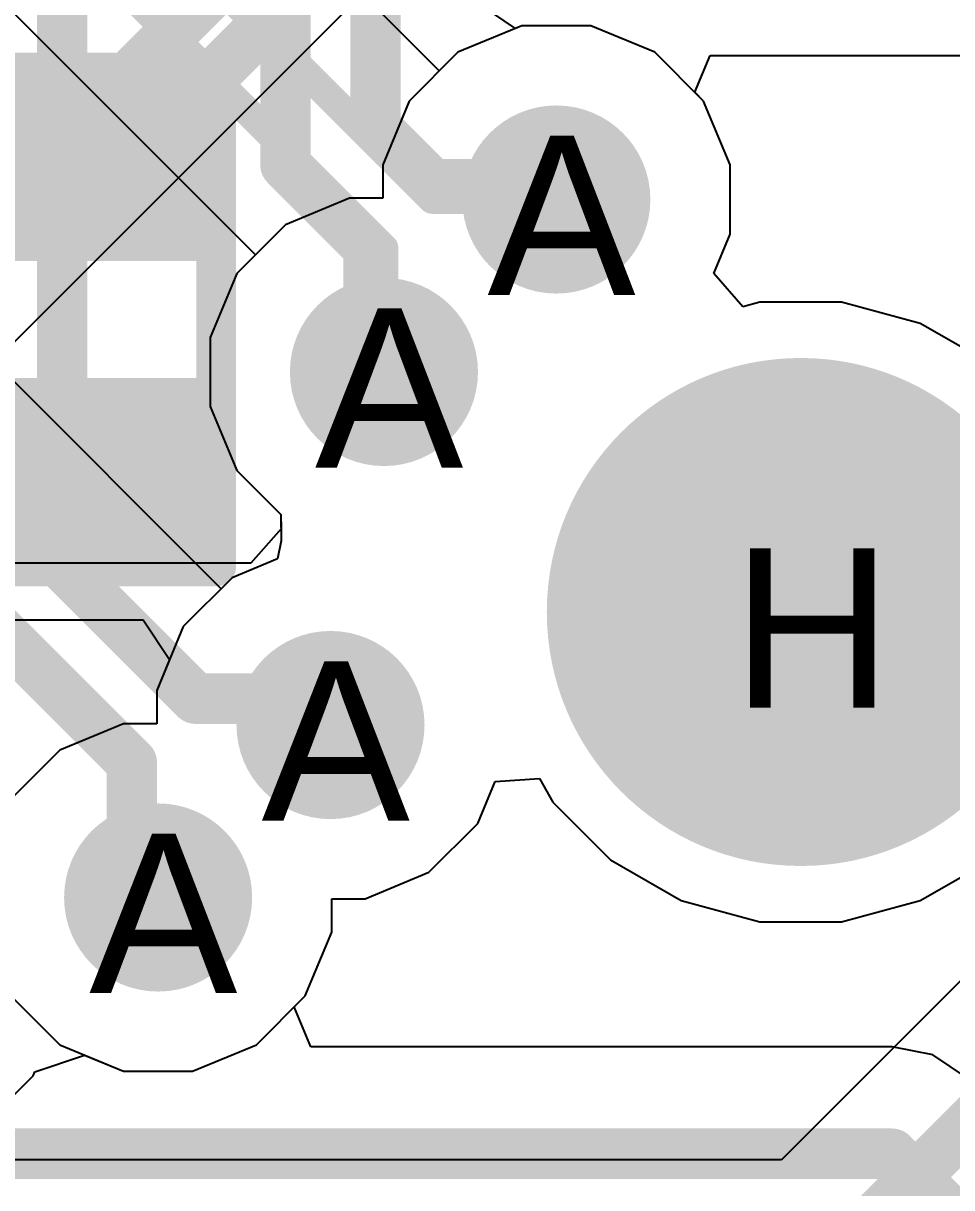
# Model space of a CAD drawing. Header units: inches. Extents: x 0 to 5271, y 0 to 5417.
# Drawn here: x 112.554 to 115.516, y 74.09 to 77.803 of the extents above; entities that cross this region are included whole.
import ezdxf

# ---------------------------------------------------------------- set-up
doc = ezdxf.new("R2010")
doc.units = ezdxf.units.IN
for name, color, linetype in [('Bottom Layer', 5, 'Continuous'), ('Bottom Overlay', 54, 'Continuous'), ('Bottom Paste', 16, 'Continuous'), ('Bottom Solder', 6, 'Continuous'), ('Drill Drawing', 1, 'Continuous'), ('L2_GND1', 16, 'Continuous'), ('L3_SIG1', 76, 'Continuous'), ('L4_PWR', 90, 'Continuous'), ('L5_GND2', 156, 'Continuous'), ('L6_SIG2', 130, 'Continuous'), ('L7_GND3', 216, 'Continuous'), ('Pad Holes', 156, 'Continuous'), ('Top Layer', 1, 'Continuous'), ('Top Solder', 216, 'Continuous'), ('Via Holes', 16, 'Continuous')]:
    doc.layers.add(name, color=color, linetype=linetype)
doc.styles.add('Arial', font='', dxfattribs={"height": 0.2})
doc.styles.get('Arial').set_extended_font_data('Arial')

# ---------------------------------------------------------------- blocks, each defined once
blk = doc.blocks.new('AS0B826_S78B_7H_23')
at = {"layer": 'Bottom Solder'}
h = blk.add_hatch(color=6, dxfattribs=at)
edge = h.paths.add_edge_path()
edge.add_arc((41, 21.881), 0.1016, 0, 360)
at = {"layer": 'Pad Holes'}
h = blk.add_hatch(color=7, dxfattribs=at)
edge = h.paths.add_edge_path()
edge.add_arc((41, 21.881), 0.81, 0, 360)
at = {"layer": 'Top Solder'}
h = blk.add_hatch(color=216, dxfattribs=at)
edge = h.paths.add_edge_path()
edge.add_arc((41, 21.881), 0.1016, 0, 360)
blk = doc.blocks.new('RES_0402_B_440')
at = {"layer": 'Bottom Layer'}
for points in [[(-0.2413, 0.3175), (-0.2413, -0.3175), (-0.6985, -0.3175), (-0.6985, 0.3175)], [(0.6985, 0.3175), (0.6985, -0.3175), (0.2413, -0.3175), (0.2413, 0.3175)]]:
    blk.add_hatch(color=5, dxfattribs=at).paths.add_polyline_path(points)
at = {"layer": 'Bottom Paste'}
for points in [[(-0.2413, 0.3175), (-0.2413, -0.3175), (-0.6985, -0.3175), (-0.6985, 0.3175)], [(0.6985, 0.3175), (0.6985, -0.3175), (0.2413, -0.3175), (0.2413, 0.3175)]]:
    blk.add_hatch(color=16, dxfattribs=at).paths.add_polyline_path(points)
at = {"layer": 'Bottom Solder'}
for points in [[(-0.1863, 0.3725), (-0.1863, -0.3725), (-0.7535, -0.3725), (-0.7535, 0.3725)], [(0.7535, 0.3725), (0.7535, -0.3725), (0.1863, -0.3725), (0.1863, 0.3725)]]:
    blk.add_hatch(color=6, dxfattribs=at).paths.add_polyline_path(points)
at = {"layer": 'Bottom Overlay'}
for points in [[(-0.7874, 0.4064, 0.127, 0.127, 0), (-0.7874, -0.4064, 0.127, 0.127, 0)], [(-0.7874, 0.4064, 0.127, 0.127, 0), (0.7874, 0.4064, 0.127, 0.127, 0)], [(0.7874, 0.4064, 0.127, 0.127, 0), (0.7874, -0.4064, 0.127, 0.127, 0)], [(-0.8128, 0.4318, 0.00323, 0.00323, 0), (0.8128, 0.4318, 0.00323, 0.00323, 0)], [(-0.7874, -0.4064, 0.127, 0.127, 0), (0.7874, -0.4064, 0.127, 0.127, 0)]]:
    blk.add_lwpolyline(points, format="xyseb", dxfattribs=at)
for points in [[(-0.8192, 0.4064, 0.0635, 0.0635, 1), (-0.7557, 0.4064, 0.0635, 0.0635, 1)], [(-0.8192, 0.4064, 0.0635, 0.0635, 1), (-0.7557, 0.4064, 0.0635, 0.0635, 1)], [(0.7556, 0.4064, 0.0635, 0.0635, 1), (0.8191, 0.4064, 0.0635, 0.0635, 1)], [(0.7556, 0.4064, 0.0635, 0.0635, 1), (0.8191, 0.4064, 0.0635, 0.0635, 1)], [(-0.8136, 0.4318, 0.00161, 0.00161, 1), (-0.812, 0.4318, 0.00161, 0.00161, 1)], [(0.812, 0.4318, 0.00161, 0.00161, 1), (0.8136, 0.4318, 0.00161, 0.00161, 1)], [(-0.8192, -0.4064, 0.0635, 0.0635, 1), (-0.7557, -0.4064, 0.0635, 0.0635, 1)], [(-0.8192, -0.4064, 0.0635, 0.0635, 1), (-0.7557, -0.4064, 0.0635, 0.0635, 1)], [(0.7556, -0.4064, 0.0635, 0.0635, 1), (0.8191, -0.4064, 0.0635, 0.0635, 1)], [(0.7556, -0.4064, 0.0635, 0.0635, 1), (0.8191, -0.4064, 0.0635, 0.0635, 1)]]:
    blk.add_lwpolyline(points, format="xyseb", close=True, dxfattribs=at)

msp = doc.modelspace()

# ---------------------------------------------------------------- hatches: boundary and pattern name
at = {"layer": 'Bottom Layer'}
h = msp.add_hatch(color=5, dxfattribs=at)
edge = h.paths.add_edge_path()
edge.add_arc((114.2548, 77.2414), 0.3, 0, 360)
h = msp.add_hatch(color=5, dxfattribs=at)
edge = h.paths.add_edge_path()
edge.add_arc((113.7048, 76.6914), 0.3, 0, 360)
msp.add_hatch(color=5, dxfattribs=at).paths.add_polyline_path([(111.4187, 76.1604), (113.0489, 76.1604), (113.0489, 76.6176), (111.4187, 76.6176)])
h = msp.add_hatch(color=5, dxfattribs=at)
edge = h.paths.add_edge_path()
edge.add_arc((113.5343, 75.5655), 0.3, 0, 360)
h = msp.add_hatch(color=5, dxfattribs=at)
edge = h.paths.add_edge_path()
edge.add_arc((112.9844, 75.0155), 0.3, 0, 360)
at = {"layer": 'L2_GND1'}
h = msp.add_hatch(color=16, dxfattribs=at)
edge = h.paths.add_edge_path()
edge.add_arc((114.2548, 77.2414), 0.3, 0, 360)
h = msp.add_hatch(color=16, dxfattribs=at)
edge = h.paths.add_edge_path()
edge.add_arc((113.7048, 76.6914), 0.3, 0, 360)
h = msp.add_hatch(color=16, dxfattribs=at)
edge = h.paths.add_edge_path()
edge.add_arc((113.5343, 75.5655), 0.3, 0, 360)
h = msp.add_hatch(color=16, dxfattribs=at)
edge = h.paths.add_edge_path()
edge.add_arc((112.9844, 75.0155), 0.3, 0, 360)
at = {"layer": 'L3_SIG1'}
h = msp.add_hatch(color=76, dxfattribs=at)
edge = h.paths.add_edge_path()
edge.add_arc((114.2548, 77.2414), 0.3, 0, 360)
h = msp.add_hatch(color=76, dxfattribs=at)
edge = h.paths.add_edge_path()
edge.add_arc((113.7048, 76.6914), 0.3, 0, 360)
h = msp.add_hatch(color=76, dxfattribs=at)
edge = h.paths.add_edge_path()
edge.add_arc((113.5343, 75.5655), 0.3, 0, 360)
h = msp.add_hatch(color=76, dxfattribs=at)
edge = h.paths.add_edge_path()
edge.add_arc((112.9844, 75.0155), 0.3, 0, 360)
at = {"layer": 'L4_PWR'}
h = msp.add_hatch(color=90, dxfattribs=at)
edge = h.paths.add_edge_path()
edge.add_arc((114.2548, 77.2414), 0.3, 0, 360)
h = msp.add_hatch(color=90, dxfattribs=at)
edge = h.paths.add_edge_path()
edge.add_arc((113.7048, 76.6914), 0.3, 0, 360)
h = msp.add_hatch(color=90, dxfattribs=at)
edge = h.paths.add_edge_path()
edge.add_arc((113.5343, 75.5655), 0.3, 0, 360)
h = msp.add_hatch(color=90, dxfattribs=at)
edge = h.paths.add_edge_path()
edge.add_arc((112.9844, 75.0155), 0.3, 0, 360)
at = {"layer": 'L5_GND2'}
h = msp.add_hatch(color=156, dxfattribs=at)
edge = h.paths.add_edge_path()
edge.add_arc((114.2548, 77.2414), 0.3, 0, 360)
h = msp.add_hatch(color=156, dxfattribs=at)
edge = h.paths.add_edge_path()
edge.add_arc((113.7048, 76.6914), 0.3, 0, 360)
h = msp.add_hatch(color=156, dxfattribs=at)
edge = h.paths.add_edge_path()
edge.add_arc((113.5343, 75.5655), 0.3, 0, 360)
h = msp.add_hatch(color=156, dxfattribs=at)
edge = h.paths.add_edge_path()
edge.add_arc((112.9844, 75.0155), 0.3, 0, 360)
at = {"layer": 'L6_SIG2'}
h = msp.add_hatch(color=130, dxfattribs=at)
edge = h.paths.add_edge_path()
edge.add_arc((114.2548, 77.2414), 0.3, 0, 360)
h = msp.add_hatch(color=130, dxfattribs=at)
edge = h.paths.add_edge_path()
edge.add_arc((113.7048, 76.6914), 0.3, 0, 360)
h = msp.add_hatch(color=130, dxfattribs=at)
edge = h.paths.add_edge_path()
edge.add_arc((113.5343, 75.5655), 0.3, 0, 360)
h = msp.add_hatch(color=130, dxfattribs=at)
edge = h.paths.add_edge_path()
edge.add_arc((112.9844, 75.0155), 0.3, 0, 360)
at = {"layer": 'L7_GND3'}
h = msp.add_hatch(color=216, dxfattribs=at)
edge = h.paths.add_edge_path()
edge.add_arc((114.2548, 77.2414), 0.3, 0, 360)
h = msp.add_hatch(color=216, dxfattribs=at)
edge = h.paths.add_edge_path()
edge.add_arc((113.7048, 76.6914), 0.3, 0, 360)
h = msp.add_hatch(color=216, dxfattribs=at)
edge = h.paths.add_edge_path()
edge.add_arc((113.5343, 75.5655), 0.3, 0, 360)
h = msp.add_hatch(color=216, dxfattribs=at)
edge = h.paths.add_edge_path()
edge.add_arc((112.9844, 75.0155), 0.3, 0, 360)
at = {"layer": 'Top Layer'}
h = msp.add_hatch(color=1, dxfattribs=at)
edge = h.paths.add_edge_path()
edge.add_arc((114.2548, 77.2414), 0.3, 0, 360)
h = msp.add_hatch(color=1, dxfattribs=at)
edge = h.paths.add_edge_path()
edge.add_arc((113.7048, 76.6914), 0.3, 0, 360)
h = msp.add_hatch(color=1, dxfattribs=at)
edge = h.paths.add_edge_path()
edge.add_arc((113.5343, 75.5655), 0.3, 0, 360)
h = msp.add_hatch(color=1, dxfattribs=at)
edge = h.paths.add_edge_path()
edge.add_arc((112.9844, 75.0155), 0.3, 0, 360)
at = {"layer": 'Via Holes'}
h = msp.add_hatch(color=7, dxfattribs=at)
edge = h.paths.add_edge_path()
edge.add_arc((114.2548, 77.2414), 0.15, 0, 360)
h = msp.add_hatch(color=7, dxfattribs=at)
edge = h.paths.add_edge_path()
edge.add_arc((113.7048, 76.6914), 0.15, 0, 360)
h = msp.add_hatch(color=7, dxfattribs=at)
edge = h.paths.add_edge_path()
edge.add_arc((113.5343, 75.5655), 0.15, 0, 360)
h = msp.add_hatch(color=7, dxfattribs=at)
edge = h.paths.add_edge_path()
edge.add_arc((112.9844, 75.0155), 0.15, 0, 360)

# ---------------------------------------------------------------- linework, layer by layer
at = {"layer": 'Bottom Layer'}
for p, q in [((114.6964, 77.5832), (114.745, 77.7005)), ((114.745, 77.7005), (115.9448, 77.7005)), ((114.7244, 77.5552), (114.6964, 77.5832)), ((114.8088, 77.3516), (114.7244, 77.5552)), ((114.8088, 77.1312), (114.8088, 77.3516)), ((114.7568, 77.0057), (114.8088, 77.1312)), ((114.8501, 76.8992), (114.7568, 77.0057)), ((114.9043, 76.9138), (114.8501, 76.8992)), ((115.1644, 76.9138), (114.9043, 76.9138)), ((115.4156, 76.8464), (115.1644, 76.9138)), ((115.6409, 76.7164), (115.4156, 76.8464)), ((112.1116, 75.9014), (112.9364, 75.9014)), ((112.9364, 75.9014), (113.0212, 75.7744)), ((113.0212, 75.7744), (112.9803, 75.6757)), ((112.9803, 75.6757), (112.9803, 75.5695)), ((112.8742, 75.5695), (112.6705, 75.4852)), ((112.9803, 75.5695), (112.8742, 75.5695)), ((112.6705, 75.4852), (112.5147, 75.3293)), ((114.004, 75.2517), (114.0593, 75.3852)), ((114.0593, 75.3852), (114.2006, 75.3945)), ((114.2006, 75.3945), (114.2439, 75.3194)), ((114.2439, 75.3194), (114.4278, 75.1355)), ((113.8482, 75.0958), (114.004, 75.2517)), ((114.4278, 75.1355), (114.6531, 75.0055)), ((115.4156, 75.0055), (115.6409, 75.1355)), ((113.6445, 75.0115), (113.8482, 75.0958)), ((113.5384, 74.9053), (113.5384, 75.0115)), ((113.5384, 75.0115), (113.6445, 75.0115)), ((114.6531, 75.0055), (114.9043, 74.9382)), ((115.1644, 74.9382), (115.4156, 75.0055)), ((114.9043, 74.9382), (115.1644, 74.9382)), ((113.454, 74.7017), (113.5384, 74.9053)), ((112.5147, 74.7017), (112.6705, 74.5458)), ((113.2982, 74.5458), (113.454, 74.7017)), ((112.6705, 74.5458), (112.8742, 74.4615)), ((113.0945, 74.4615), (113.2982, 74.5458)), ((112.8742, 74.4615), (113.0945, 74.4615))]:
    msp.add_line(p, q, dxfattribs=at)
for points in [[(112.8524, 77.3287, 0.1608, 0.1608, 0), (113.5651, 78.0415, 0.1608, 0.1608, 0)], [(112.7635, 77.3287, 0.1608, 0.1608, 0), (112.8524, 77.3287, 0.1608, 0.1608, 0)]]:
    msp.add_lwpolyline(points, format="xyseb", dxfattribs=at)
for points in [[(112.7233, 77.3287, 0.0804, 0.0804, 1), (112.8037, 77.3287, 0.0804, 0.0804, 1)], [(112.8122, 77.3287, 0.0804, 0.0804, 1), (112.8926, 77.3287, 0.0804, 0.0804, 1)], [(112.8122, 77.3287, 0.0804, 0.0804, 1), (112.8926, 77.3287, 0.0804, 0.0804, 1)]]:
    msp.add_lwpolyline(points, format="xyseb", close=True, dxfattribs=at)
at = {"layer": 'L2_GND1'}
for p, q in [((121.638, 80.8439), (114.9728, 74.1787)), ((114.1446, 77.7954), (113.9409, 77.7111)), ((114.365, 77.7954), (114.1446, 77.7954)), ((114.5686, 77.7111), (114.365, 77.7954)), ((113.9409, 77.7111), (113.7851, 77.5552)), ((114.7244, 77.5552), (114.5686, 77.7111)), ((113.7851, 77.5552), (113.7008, 77.3516)), ((114.8088, 77.3516), (114.7244, 77.5552)), ((113.7008, 77.3516), (113.7008, 77.2454)), ((114.8088, 77.1312), (114.8088, 77.3516)), ((113.5946, 77.2454), (113.391, 77.1611)), ((113.7008, 77.2454), (113.5946, 77.2454)), ((113.391, 77.1611), (113.2351, 77.0052)), ((114.7568, 77.0057), (114.8088, 77.1312)), ((113.2351, 77.0052), (113.1508, 76.8016)), ((114.8501, 76.8992), (114.7568, 77.0057)), ((114.9043, 76.9138), (114.8501, 76.8992)), ((115.1644, 76.9138), (114.9043, 76.9138)), ((115.4156, 76.8464), (115.1644, 76.9138)), ((115.6409, 76.7164), (115.4156, 76.8464)), ((113.1508, 76.8016), (113.1508, 76.5812)), ((113.1508, 76.5812), (113.2351, 76.3776)), ((113.2351, 76.3776), (113.3759, 76.2368)), ((113.3759, 76.2368), (113.377, 76.1534)), ((113.377, 76.1534), (113.3651, 76.095)), ((113.3651, 76.095), (113.2205, 76.0351)), ((113.2205, 76.0351), (113.0647, 75.8793)), ((113.0647, 75.8793), (112.9803, 75.6757)), ((112.9803, 75.6757), (112.9803, 75.5695)), ((112.8742, 75.5695), (112.6705, 75.4852)), ((112.9803, 75.5695), (112.8742, 75.5695)), ((112.6705, 75.4852), (112.5147, 75.3293)), ((114.004, 75.2517), (114.0593, 75.3852)), ((114.0593, 75.3852), (114.2006, 75.3945)), ((114.2006, 75.3945), (114.2439, 75.3194)), ((114.2439, 75.3194), (114.4278, 75.1355)), ((113.8482, 75.0958), (114.004, 75.2517)), ((114.4278, 75.1355), (114.6531, 75.0055)), ((115.4156, 75.0055), (115.6409, 75.1355)), ((113.6445, 75.0115), (113.8482, 75.0958)), ((113.5384, 74.9053), (113.5384, 75.0115)), ((113.5384, 75.0115), (113.6445, 75.0115)), ((114.6531, 75.0055), (114.9043, 74.9382)), ((115.1644, 74.9382), (115.4156, 75.0055)), ((114.9043, 74.9382), (115.1644, 74.9382)), ((113.454, 74.7017), (113.5384, 74.9053)), ((112.5147, 74.7017), (112.6705, 74.5458)), ((113.2982, 74.5458), (113.454, 74.7017)), ((112.6705, 74.5458), (112.8742, 74.4615)), ((113.0945, 74.4615), (113.2982, 74.5458)), ((112.8742, 74.4615), (113.0945, 74.4615)), ((114.9728, 74.1787), (111.6342, 74.1787))]:
    msp.add_line(p, q, dxfattribs=at)
msp.add_lwpolyline([(115.114, 73.8378, 0.1608, 0.1608, 0), (123.5915, 82.3153, 0.1608, 0.1608, 0)], format="xyseb", dxfattribs=at)
at = {"layer": 'L3_SIG1'}
for p, q in [((114.1446, 77.7954), (113.9409, 77.7111)), ((114.365, 77.7954), (114.1446, 77.7954)), ((114.5686, 77.7111), (114.365, 77.7954)), ((113.9409, 77.7111), (113.7851, 77.5552)), ((114.7244, 77.5552), (114.5686, 77.7111)), ((113.7851, 77.5552), (113.7008, 77.3516)), ((114.8088, 77.3516), (114.7244, 77.5552)), ((113.7008, 77.3516), (113.7008, 77.2454)), ((114.8088, 77.1312), (114.8088, 77.3516)), ((113.1853, 75.9999), (111.9051, 77.2801)), ((113.5946, 77.2454), (113.391, 77.1611)), ((113.7008, 77.2454), (113.5946, 77.2454)), ((113.391, 77.1611), (113.2351, 77.0052)), ((114.7568, 77.0057), (114.8088, 77.1312)), ((113.2351, 77.0052), (113.1508, 76.8016)), ((114.8501, 76.8992), (114.7568, 77.0057)), ((114.9043, 76.9138), (114.8501, 76.8992)), ((115.1644, 76.9138), (114.9043, 76.9138)), ((115.4156, 76.8464), (115.1644, 76.9138)), ((115.6409, 76.7164), (115.4156, 76.8464)), ((113.1508, 76.8016), (113.1508, 76.5812)), ((113.1508, 76.5812), (113.2351, 76.3776)), ((113.2351, 76.3776), (113.3759, 76.2368)), ((113.3759, 76.2368), (113.377, 76.1534)), ((113.377, 76.1534), (113.3651, 76.095)), ((113.3651, 76.095), (113.2205, 76.0351)), ((113.2205, 76.0351), (113.1853, 75.9999)), ((114.004, 75.2517), (114.0593, 75.3852)), ((114.0593, 75.3852), (114.2006, 75.3945)), ((114.2006, 75.3945), (114.2439, 75.3194)), ((114.2439, 75.3194), (114.4278, 75.1355)), ((113.8482, 75.0958), (114.004, 75.2517)), ((114.4278, 75.1355), (114.6531, 75.0055)), ((115.4156, 75.0055), (115.6409, 75.1355)), ((113.6445, 75.0115), (113.8482, 75.0958)), ((113.5384, 74.9053), (113.5384, 75.0115)), ((113.5384, 75.0115), (113.6445, 75.0115)), ((114.6531, 75.0055), (114.9043, 74.9382)), ((115.1644, 74.9382), (115.4156, 75.0055)), ((114.9043, 74.9382), (115.1644, 74.9382)), ((113.454, 74.7017), (113.5384, 74.9053)), ((112.5147, 74.7017), (112.6705, 74.5458)), ((113.2982, 74.5458), (113.454, 74.7017)), ((112.6705, 74.5458), (112.8742, 74.4615)), ((113.0945, 74.4615), (113.2982, 74.5458)), ((112.8742, 74.4615), (113.0945, 74.4615))]:
    msp.add_line(p, q, dxfattribs=at)
for points in [[(111.6767, 77.0517, 0.1256, 0.1256, 0), (113.0722, 75.6563, 0.1256, 0.1256, 0)], [(111.5721, 76.7992, 0.1256, 0.1256, 0), (112.8936, 75.4777, 0.1256, 0.1256, 0)], [(113.0722, 75.6563, 0.1256, 0.1256, 0), (113.4436, 75.6563, 0.1256, 0.1256, 0)], [(113.4436, 75.6563, 0.1256, 0.1256, 0), (113.5343, 75.5655, 0.1256, 0.1256, 0)], [(112.8936, 75.1063, 0.1256, 0.1256, 0), (112.8936, 75.4777, 0.1256, 0.1256, 0)], [(112.8936, 75.1063, 0.1256, 0.1256, 0), (112.9844, 75.0155, 0.1256, 0.1256, 0)]]:
    msp.add_lwpolyline(points, format="xyseb", dxfattribs=at)
for points in [[(113.0408, 75.6563, 0.0628, 0.0628, 1), (113.1036, 75.6563, 0.0628, 0.0628, 1)], [(113.0408, 75.6563, 0.0628, 0.0628, 1), (113.1036, 75.6563, 0.0628, 0.0628, 1)], [(113.4122, 75.6563, 0.0628, 0.0628, 1), (113.475, 75.6563, 0.0628, 0.0628, 1)], [(113.4122, 75.6563, 0.0628, 0.0628, 1), (113.475, 75.6563, 0.0628, 0.0628, 1)], [(113.5029, 75.5655, 0.0628, 0.0628, 1), (113.5657, 75.5655, 0.0628, 0.0628, 1)], [(112.8622, 75.4777, 0.0628, 0.0628, 1), (112.925, 75.4777, 0.0628, 0.0628, 1)], [(112.8622, 75.4777, 0.0628, 0.0628, 1), (112.925, 75.4777, 0.0628, 0.0628, 1)], [(112.8622, 75.1063, 0.0628, 0.0628, 1), (112.925, 75.1063, 0.0628, 0.0628, 1)], [(112.8622, 75.1063, 0.0628, 0.0628, 1), (112.925, 75.1063, 0.0628, 0.0628, 1)], [(112.953, 75.0155, 0.0628, 0.0628, 1), (113.0157, 75.0155, 0.0628, 0.0628, 1)]]:
    msp.add_lwpolyline(points, format="xyseb", close=True, dxfattribs=at)
at = {"layer": 'L4_PWR'}
for p, q in [((114.1446, 77.7954), (113.9409, 77.7111)), ((114.365, 77.7954), (114.1446, 77.7954)), ((114.5686, 77.7111), (114.365, 77.7954)), ((113.9409, 77.7111), (113.7851, 77.5552)), ((114.7244, 77.5552), (114.5686, 77.7111)), ((113.7851, 77.5552), (113.7008, 77.3516)), ((114.8088, 77.3516), (114.7244, 77.5552)), ((113.7008, 77.3516), (113.7008, 77.2454)), ((114.8088, 77.1312), (114.8088, 77.3516)), ((113.5946, 77.2454), (113.391, 77.1611)), ((113.7008, 77.2454), (113.5946, 77.2454)), ((113.391, 77.1611), (113.2351, 77.0052)), ((114.7568, 77.0057), (114.8088, 77.1312)), ((113.2351, 77.0052), (113.1508, 76.8016)), ((114.8501, 76.8992), (114.7568, 77.0057)), ((114.9043, 76.9138), (114.8501, 76.8992)), ((115.1644, 76.9138), (114.9043, 76.9138)), ((115.4156, 76.8464), (115.1644, 76.9138)), ((115.6409, 76.7164), (115.4156, 76.8464)), ((113.1508, 76.8016), (113.1508, 76.5812)), ((113.1508, 76.5812), (113.2351, 76.3776)), ((113.2351, 76.3776), (113.3759, 76.2368)), ((113.3759, 76.2368), (113.3765, 76.1909)), ((113.3765, 76.1909), (113.2801, 76.0818)), ((113.2801, 76.0818), (109.2855, 76.0818)), ((114.004, 75.2517), (114.0593, 75.3852)), ((114.0593, 75.3852), (114.2006, 75.3945)), ((114.2006, 75.3945), (114.2439, 75.3194)), ((114.2439, 75.3194), (114.4278, 75.1355)), ((113.8482, 75.0958), (114.004, 75.2517)), ((114.4278, 75.1355), (114.6531, 75.0055)), ((115.4156, 75.0055), (115.6409, 75.1355)), ((113.6445, 75.0115), (113.8482, 75.0958)), ((113.5384, 74.9053), (113.5384, 75.0115)), ((113.5384, 75.0115), (113.6445, 75.0115)), ((114.6531, 75.0055), (114.9043, 74.9382)), ((115.1644, 74.9382), (115.4156, 75.0055)), ((114.9043, 74.9382), (115.1644, 74.9382)), ((113.454, 74.7017), (113.5384, 74.9053)), ((113.2982, 74.5458), (113.454, 74.7017)), ((113.0945, 74.4615), (113.2982, 74.5458)), ((112.5906, 74.4598), (112.75, 74.5129)), ((112.75, 74.5129), (112.8742, 74.4615)), ((112.5853, 74.447), (112.5906, 74.4598)), ((112.8742, 74.4615), (113.0945, 74.4615)), ((112.4294, 74.2911), (112.5853, 74.447))]:
    msp.add_line(p, q, dxfattribs=at)
at = {"layer": 'L5_GND2'}
for p, q in [((114.1446, 77.7954), (113.9409, 77.7111)), ((114.365, 77.7954), (114.1446, 77.7954)), ((114.5686, 77.7111), (114.365, 77.7954)), ((113.9409, 77.7111), (113.7851, 77.5552)), ((114.7244, 77.5552), (114.5686, 77.7111)), ((113.7851, 77.5552), (113.7008, 77.3516)), ((114.8088, 77.3516), (114.7244, 77.5552)), ((113.7008, 77.3516), (113.7008, 77.2454)), ((114.8088, 77.1312), (114.8088, 77.3516)), ((113.5946, 77.2454), (113.391, 77.1611)), ((113.7008, 77.2454), (113.5946, 77.2454)), ((113.391, 77.1611), (113.2351, 77.0052)), ((114.7568, 77.0057), (114.8088, 77.1312)), ((113.2351, 77.0052), (113.1508, 76.8016)), ((114.8501, 76.8992), (114.7568, 77.0057)), ((114.9043, 76.9138), (114.8501, 76.8992)), ((115.1644, 76.9138), (114.9043, 76.9138)), ((115.4156, 76.8464), (115.1644, 76.9138)), ((115.6409, 76.7164), (115.4156, 76.8464)), ((113.1508, 76.8016), (113.1508, 76.5812)), ((113.1508, 76.5812), (113.2351, 76.3776)), ((113.2351, 76.3776), (113.3759, 76.2368)), ((113.3759, 76.2368), (113.377, 76.1534)), ((113.377, 76.1534), (113.3651, 76.095)), ((113.3651, 76.095), (113.2205, 76.0351)), ((113.2205, 76.0351), (113.0647, 75.8793)), ((113.0647, 75.8793), (112.9803, 75.6757)), ((112.9803, 75.6757), (112.9803, 75.5695)), ((112.8742, 75.5695), (112.6705, 75.4852)), ((112.9803, 75.5695), (112.8742, 75.5695)), ((112.6705, 75.4852), (112.5147, 75.3293)), ((114.004, 75.2517), (114.0593, 75.3852)), ((114.0593, 75.3852), (114.2006, 75.3945)), ((114.2006, 75.3945), (114.2439, 75.3194)), ((114.2439, 75.3194), (114.4278, 75.1355)), ((113.8482, 75.0958), (114.004, 75.2517)), ((114.4278, 75.1355), (114.6531, 75.0055)), ((115.4156, 75.0055), (115.6409, 75.1355)), ((113.6445, 75.0115), (113.8482, 75.0958)), ((113.5384, 74.9053), (113.5384, 75.0115)), ((113.5384, 75.0115), (113.6445, 75.0115)), ((114.6531, 75.0055), (114.9043, 74.9382)), ((115.1644, 74.9382), (115.4156, 75.0055)), ((114.9043, 74.9382), (115.1644, 74.9382)), ((113.454, 74.7017), (113.5384, 74.9053)), ((112.5147, 74.7017), (112.6705, 74.5458)), ((113.2982, 74.5458), (113.454, 74.7017)), ((112.6705, 74.5458), (112.8742, 74.4615)), ((113.0945, 74.4615), (113.2982, 74.5458)), ((112.8742, 74.4615), (113.0945, 74.4615))]:
    msp.add_line(p, q, dxfattribs=at)
at = {"layer": 'L6_SIG2'}
for p, q in [((111.8341, 76.0956), (114.4376, 78.6991)), ((114.1446, 77.7954), (113.9409, 77.7111)), ((114.365, 77.7954), (114.1446, 77.7954)), ((114.5686, 77.7111), (114.365, 77.7954)), ((113.9409, 77.7111), (113.7851, 77.5552)), ((114.7244, 77.5552), (114.5686, 77.7111)), ((113.7851, 77.5552), (113.7008, 77.3516)), ((114.8088, 77.3516), (114.7244, 77.5552)), ((113.7008, 77.3516), (113.7008, 77.2454)), ((114.8088, 77.1312), (114.8088, 77.3516)), ((113.5946, 77.2454), (113.391, 77.1611)), ((113.7008, 77.2454), (113.5946, 77.2454)), ((113.391, 77.1611), (113.2351, 77.0052)), ((114.7568, 77.0057), (114.8088, 77.1312)), ((113.2351, 77.0052), (113.1508, 76.8016)), ((114.8501, 76.8992), (114.7568, 77.0057)), ((114.9043, 76.9138), (114.8501, 76.8992)), ((115.1644, 76.9138), (114.9043, 76.9138)), ((115.4156, 76.8464), (115.1644, 76.9138)), ((115.6409, 76.7164), (115.4156, 76.8464)), ((113.1508, 76.8016), (113.1508, 76.5812)), ((113.1508, 76.5812), (113.2351, 76.3776)), ((113.2351, 76.3776), (113.3759, 76.2368)), ((113.3759, 76.2368), (113.377, 76.1534)), ((113.377, 76.1534), (113.3651, 76.095)), ((113.3651, 76.095), (113.2205, 76.0351)), ((113.2205, 76.0351), (113.0647, 75.8793)), ((113.0647, 75.8793), (112.9803, 75.6757)), ((112.9803, 75.6757), (112.9803, 75.5695)), ((112.8742, 75.5695), (112.6705, 75.4852)), ((112.9803, 75.5695), (112.8742, 75.5695)), ((112.6705, 75.4852), (112.5147, 75.3293)), ((114.004, 75.2517), (114.0593, 75.3852)), ((114.0593, 75.3852), (114.2006, 75.3945)), ((114.2006, 75.3945), (114.2439, 75.3194)), ((114.2439, 75.3194), (114.4278, 75.1355)), ((113.8482, 75.0958), (114.004, 75.2517)), ((114.4278, 75.1355), (114.6531, 75.0055)), ((115.4156, 75.0055), (115.6409, 75.1355)), ((113.6445, 75.0115), (113.8482, 75.0958)), ((113.5384, 74.9053), (113.5384, 75.0115)), ((113.5384, 75.0115), (113.6445, 75.0115)), ((114.6531, 75.0055), (114.9043, 74.9382)), ((115.1644, 74.9382), (115.4156, 75.0055)), ((114.9043, 74.9382), (115.1644, 74.9382)), ((113.454, 74.7017), (113.5384, 74.9053)), ((112.5147, 74.7017), (112.6705, 74.5458)), ((113.2982, 74.5458), (113.454, 74.7017)), ((112.6705, 74.5458), (112.8742, 74.4615)), ((113.0945, 74.4615), (113.2982, 74.5458)), ((112.8742, 74.4615), (113.0945, 74.4615))]:
    msp.add_line(p, q, dxfattribs=at)
msp.add_lwpolyline([(110.8218, 75.5655, 0.1608, 0.1608, 0), (114.6059, 79.3496, 0.1608, 0.1608, 0)], format="xyseb", dxfattribs=at)
at = {"layer": 'L7_GND3'}
for p, q in [((113.8815, 77.6516), (112.7319, 78.8011)), ((112.084, 78.2753), (113.2946, 77.0647)), ((114.1446, 77.7954), (113.9409, 77.7111)), ((114.365, 77.7954), (114.1446, 77.7954)), ((114.5686, 77.7111), (114.365, 77.7954)), ((113.9409, 77.7111), (113.8815, 77.6516)), ((114.7244, 77.5552), (114.5686, 77.7111)), ((114.8088, 77.3516), (114.7244, 77.5552)), ((114.8088, 77.1312), (114.8088, 77.3516)), ((114.7568, 77.0057), (114.8088, 77.1312)), ((113.2946, 77.0647), (113.2351, 77.0052)), ((113.2351, 77.0052), (113.1508, 76.8016)), ((114.8501, 76.8992), (114.7568, 77.0057)), ((114.9043, 76.9138), (114.8501, 76.8992)), ((115.1644, 76.9138), (114.9043, 76.9138)), ((115.4156, 76.8464), (115.1644, 76.9138)), ((115.6409, 76.7164), (115.4156, 76.8464)), ((113.1508, 76.8016), (113.1508, 76.5812)), ((113.1508, 76.5812), (113.2351, 76.3776)), ((113.2351, 76.3776), (113.3759, 76.2368)), ((113.3759, 76.2368), (113.377, 76.1534)), ((113.377, 76.1534), (113.3651, 76.095)), ((113.3651, 76.095), (113.2205, 76.0351)), ((113.2205, 76.0351), (113.0647, 75.8793)), ((113.0647, 75.8793), (112.9803, 75.6757)), ((112.9803, 75.6757), (112.9803, 75.5695)), ((112.8742, 75.5695), (112.6705, 75.4852)), ((112.9803, 75.5695), (112.8742, 75.5695)), ((112.6705, 75.4852), (112.5147, 75.3293)), ((114.004, 75.2517), (114.0593, 75.3852)), ((114.0593, 75.3852), (114.2006, 75.3945)), ((114.2006, 75.3945), (114.2439, 75.3194)), ((114.2439, 75.3194), (114.4278, 75.1355)), ((113.8482, 75.0958), (114.004, 75.2517)), ((114.4278, 75.1355), (114.6531, 75.0055)), ((115.4156, 75.0055), (115.6409, 75.1355)), ((113.6445, 75.0115), (113.8482, 75.0958)), ((113.5384, 74.9053), (113.5384, 75.0115)), ((113.5384, 75.0115), (113.6445, 75.0115)), ((114.6531, 75.0055), (114.9043, 74.9382)), ((115.1644, 74.9382), (115.4156, 75.0055)), ((114.9043, 74.9382), (115.1644, 74.9382)), ((113.454, 74.7017), (113.5384, 74.9053)), ((112.5147, 74.7017), (112.6705, 74.5458)), ((113.2982, 74.5458), (113.454, 74.7017)), ((112.6705, 74.5458), (112.8742, 74.4615)), ((113.0945, 74.4615), (113.2982, 74.5458)), ((112.8742, 74.4615), (113.0945, 74.4615))]:
    msp.add_line(p, q, dxfattribs=at)
for points in [[(112.3011, 78.7996, 0.0916, 0.0916, 0), (113.8593, 77.2414, 0.0916, 0.0916, 0)], [(112.2106, 78.581, 0.0916, 0.0916, 0), (113.7048, 77.0868, 0.0916, 0.0916, 0)], [(113.8593, 77.2414, 0.0916, 0.0916, 0), (114.2548, 77.2414, 0.0916, 0.0916, 0)], [(113.7048, 76.6914, 0.0916, 0.0916, 0), (113.7048, 77.0868, 0.0916, 0.0916, 0)]]:
    msp.add_lwpolyline(points, format="xyseb", dxfattribs=at)
for points in [[(113.8364, 77.2414, 0.0458, 0.0458, 1), (113.8822, 77.2414, 0.0458, 0.0458, 1)], [(113.8364, 77.2414, 0.0458, 0.0458, 1), (113.8822, 77.2414, 0.0458, 0.0458, 1)], [(114.2319, 77.2414, 0.0458, 0.0458, 1), (114.2777, 77.2414, 0.0458, 0.0458, 1)], [(113.6819, 77.0868, 0.0458, 0.0458, 1), (113.7277, 77.0868, 0.0458, 0.0458, 1)], [(113.6819, 77.0868, 0.0458, 0.0458, 1), (113.7277, 77.0868, 0.0458, 0.0458, 1)], [(113.6819, 76.6914, 0.0458, 0.0458, 1), (113.7277, 76.6914, 0.0458, 0.0458, 1)]]:
    msp.add_lwpolyline(points, format="xyseb", close=True, dxfattribs=at)
at = {"layer": 'Top Layer'}
for p, q in [((114.1248, 77.7872), (114.0192, 77.8578)), ((114.1446, 77.7954), (114.1248, 77.7872)), ((114.365, 77.7954), (114.1446, 77.7954)), ((114.5686, 77.7111), (114.365, 77.7954)), ((114.7244, 77.5552), (114.5686, 77.7111)), ((114.8088, 77.3516), (114.7244, 77.5552)), ((114.8088, 77.1312), (114.8088, 77.3516)), ((114.7568, 77.0057), (114.8088, 77.1312)), ((114.8501, 76.8992), (114.7568, 77.0057)), ((114.9043, 76.9138), (114.8501, 76.8992)), ((115.1644, 76.9138), (114.9043, 76.9138)), ((115.4156, 76.8464), (115.1644, 76.9138)), ((115.6409, 76.7164), (115.4156, 76.8464)), ((114.004, 75.2517), (114.0593, 75.3852)), ((114.0593, 75.3852), (114.2006, 75.3945)), ((114.2006, 75.3945), (114.2439, 75.3194)), ((114.2439, 75.3194), (114.4278, 75.1355)), ((113.8482, 75.0958), (114.004, 75.2517)), ((114.4278, 75.1355), (114.6531, 75.0055)), ((115.4156, 75.0055), (115.6409, 75.1355)), ((113.6445, 75.0115), (113.8482, 75.0958)), ((113.5384, 74.9053), (113.5384, 75.0115)), ((113.5384, 75.0115), (113.6445, 75.0115)), ((114.6531, 75.0055), (114.9043, 74.9382)), ((115.1644, 74.9382), (115.4156, 75.0055)), ((114.9043, 74.9382), (115.1644, 74.9382)), ((113.454, 74.7017), (113.5384, 74.9053)), ((113.4188, 74.6665), (113.454, 74.7017)), ((113.4714, 74.5395), (113.4188, 74.6665)), ((115.3257, 74.5395), (113.4714, 74.5395)), ((115.4562, 74.5135), (115.3257, 74.5395)), ((115.3257, 74.5395), (115.3257, 74.5395)), ((115.5668, 74.4396), (115.4562, 74.5135))]:
    msp.add_line(p, q, dxfattribs=at)
for points in [[(113.3904, 77.3522, 0.1608, 0.1608, 0), (113.3904, 78.4449, 0.1608, 0.1608, 0)], [(113.6782, 77.4714, 0.1608, 0.1608, 0), (113.6782, 78.4449, 0.1608, 0.1608, 0)], [(112.6782, 76.0751, 0.1608, 0.1608, 0), (112.6782, 78.3037, 0.1608, 0.1608, 0)], [(113.6782, 77.4714, 0.1608, 0.1608, 0), (113.8596, 77.29, 0.1608, 0.1608, 0)], [(113.3904, 77.3522, 0.1608, 0.1608, 0), (113.6561, 77.0865, 0.1608, 0.1608, 0)], [(113.8596, 77.29, 0.1608, 0.1608, 0), (114.2061, 77.29, 0.1608, 0.1608, 0)], [(114.2061, 77.29, 0.1608, 0.1608, 0), (114.2548, 77.2414, 0.1608, 0.1608, 0)], [(113.6561, 76.74, 0.1608, 0.1608, 0), (113.6561, 77.0865, 0.1608, 0.1608, 0)], [(113.6561, 76.74, 0.1608, 0.1608, 0), (113.7048, 76.6914, 0.1608, 0.1608, 0)], [(112.6782, 76.0751, 0.1608, 0.1608, 0), (113.1038, 75.6495, 0.1608, 0.1608, 0)], [(112.3904, 75.9559, 0.1608, 0.1608, 0), (112.9003, 75.446, 0.1608, 0.1608, 0)], [(113.1038, 75.6495, 0.1608, 0.1608, 0), (113.4503, 75.6495, 0.1608, 0.1608, 0)], [(113.4503, 75.6495, 0.1608, 0.1608, 0), (113.5343, 75.5655, 0.1608, 0.1608, 0)], [(112.9003, 75.0995, 0.1608, 0.1608, 0), (112.9003, 75.446, 0.1608, 0.1608, 0)], [(112.9003, 75.0995, 0.1608, 0.1608, 0), (112.9844, 75.0155, 0.1608, 0.1608, 0)], [(109.5177, 74.1985, 0.1608, 0.1608, 0), (115.3257, 74.1985, 0.1608, 0.1608, 0)], [(115.3257, 74.1985, 0.1608, 0.1608, 0), (116.6857, 72.8386, 0.1608, 0.1608, 0)]]:
    msp.add_lwpolyline(points, format="xyseb", dxfattribs=at)
for points in [[(113.638, 77.4714, 0.0804, 0.0804, 1), (113.7184, 77.4714, 0.0804, 0.0804, 1)], [(113.638, 77.4714, 0.0804, 0.0804, 1), (113.7184, 77.4714, 0.0804, 0.0804, 1)], [(113.3503, 77.3522, 0.0804, 0.0804, 1), (113.4306, 77.3522, 0.0804, 0.0804, 1)], [(113.3503, 77.3522, 0.0804, 0.0804, 1), (113.4306, 77.3522, 0.0804, 0.0804, 1)], [(113.8194, 77.29, 0.0804, 0.0804, 1), (113.8998, 77.29, 0.0804, 0.0804, 1)], [(113.8194, 77.29, 0.0804, 0.0804, 1), (113.8998, 77.29, 0.0804, 0.0804, 1)], [(114.1659, 77.29, 0.0804, 0.0804, 1), (114.2463, 77.29, 0.0804, 0.0804, 1)], [(114.1659, 77.29, 0.0804, 0.0804, 1), (114.2463, 77.29, 0.0804, 0.0804, 1)], [(114.2146, 77.2414, 0.0804, 0.0804, 1), (114.295, 77.2414, 0.0804, 0.0804, 1)], [(113.6159, 77.0865, 0.0804, 0.0804, 1), (113.6963, 77.0865, 0.0804, 0.0804, 1)], [(113.6159, 77.0865, 0.0804, 0.0804, 1), (113.6963, 77.0865, 0.0804, 0.0804, 1)], [(113.6159, 76.74, 0.0804, 0.0804, 1), (113.6963, 76.74, 0.0804, 0.0804, 1)], [(113.6159, 76.74, 0.0804, 0.0804, 1), (113.6963, 76.74, 0.0804, 0.0804, 1)], [(113.6646, 76.6914, 0.0804, 0.0804, 1), (113.745, 76.6914, 0.0804, 0.0804, 1)], [(112.638, 76.0751, 0.0804, 0.0804, 1), (112.7184, 76.0751, 0.0804, 0.0804, 1)], [(112.638, 76.0751, 0.0804, 0.0804, 1), (112.7184, 76.0751, 0.0804, 0.0804, 1)], [(113.0636, 75.6495, 0.0804, 0.0804, 1), (113.144, 75.6495, 0.0804, 0.0804, 1)], [(113.0636, 75.6495, 0.0804, 0.0804, 1), (113.144, 75.6495, 0.0804, 0.0804, 1)], [(113.4101, 75.6495, 0.0804, 0.0804, 1), (113.4905, 75.6495, 0.0804, 0.0804, 1)], [(113.4101, 75.6495, 0.0804, 0.0804, 1), (113.4905, 75.6495, 0.0804, 0.0804, 1)], [(113.4941, 75.5655, 0.0804, 0.0804, 1), (113.5745, 75.5655, 0.0804, 0.0804, 1)], [(112.8601, 75.446, 0.0804, 0.0804, 1), (112.9405, 75.446, 0.0804, 0.0804, 1)], [(112.8601, 75.446, 0.0804, 0.0804, 1), (112.9405, 75.446, 0.0804, 0.0804, 1)], [(112.8601, 75.0995, 0.0804, 0.0804, 1), (112.9405, 75.0995, 0.0804, 0.0804, 1)], [(112.8601, 75.0995, 0.0804, 0.0804, 1), (112.9405, 75.0995, 0.0804, 0.0804, 1)], [(112.9442, 75.0155, 0.0804, 0.0804, 1), (113.0245, 75.0155, 0.0804, 0.0804, 1)], [(115.2855, 74.1985, 0.0804, 0.0804, 1), (115.3659, 74.1985, 0.0804, 0.0804, 1)], [(115.2855, 74.1985, 0.0804, 0.0804, 1), (115.3659, 74.1985, 0.0804, 0.0804, 1)]]:
    msp.add_lwpolyline(points, format="xyseb", close=True, dxfattribs=at)

# ---------------------------------------------------------------- block references
msp.add_blockref('AS0B826_S78B_7H_23', (74.0344, 54.045))
at = {"rotation": 90}
msp.add_blockref('RES_0402_B_440', (112.7634, 76.8589), dxfattribs=at)

# ---------------------------------------------------------------- texts
at = {"layer": 'Drill Drawing', "style": 'Arial'}
for s, p in [('A', (114.0347, 76.9367)), ('A', (113.4847, 76.3867)), ('H', (114.8143, 75.6212)), ('A', (113.3143, 75.2608)), ('A', (112.7643, 74.7108))]:
    msp.add_text(s, height=0.508, dxfattribs=at).set_placement(p)

doc.saveas('drawing.dxf')
